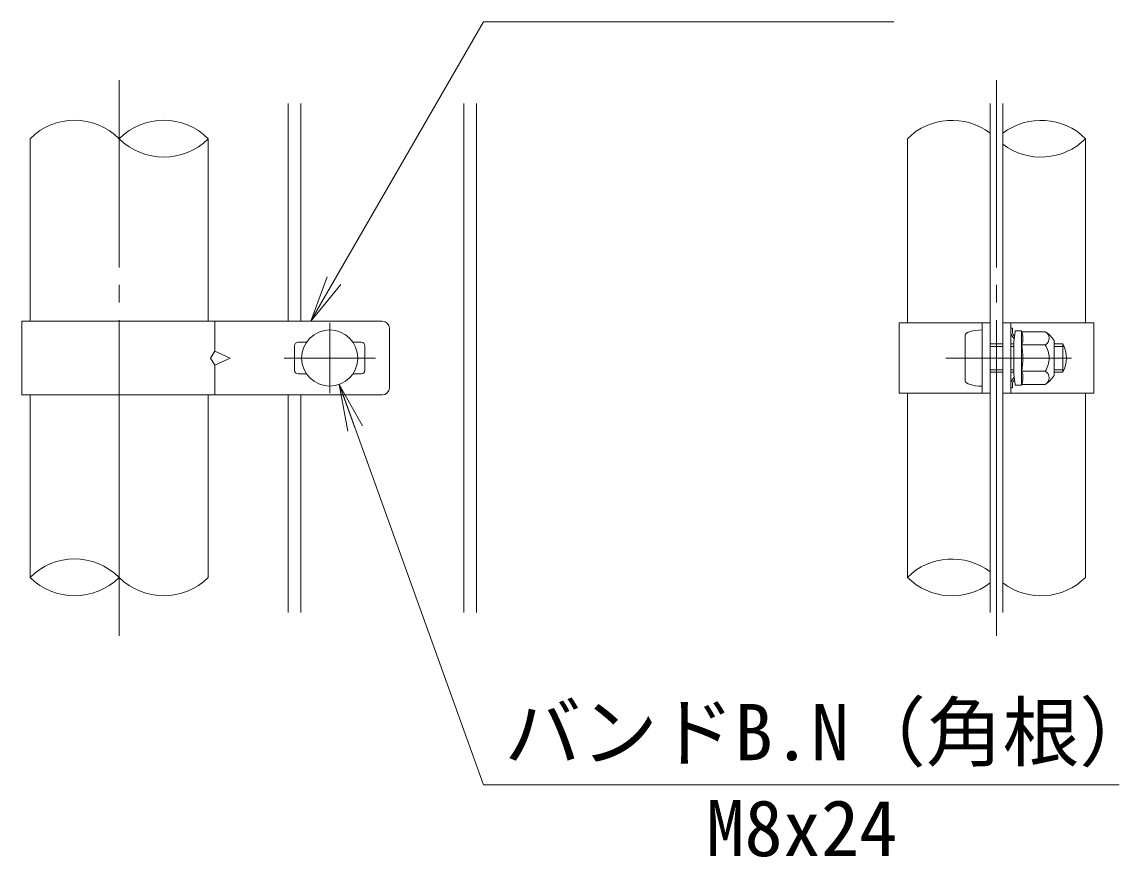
# Model space of a CAD drawing. Units: millimetres, scale not verified. Extents: x -6299 to 6301, y -4455 to 4455.
# Drawn here: x 2440 to 3377, y -768 to -54 of the extents above; entities that cross this region are included whole.
import ezdxf
from ezdxf.enums import TextEntityAlignment as Align

# ---------------------------------------------------------------- set-up
doc = ezdxf.new("R2010")
doc.units = ezdxf.units.MM
doc.header["$LTSCALE"] = 15
doc.linetypes.add('LONG_CHAIN', pattern=[21, 18, -1, 1, -1])
for name, color, linetype, lineweight in [('0-0_D-STR-TXT', 7, 'Continuous', 9), ('0-3_D-STR2', 7, 'Continuous', 9), ('0-4_D-STR-DIM', 7, 'Continuous', 9), ('0-5_0', 7, 'Continuous', 9), ('0-6_D-STR1', 1, 'Continuous', 9), ('0-7_D-BMK', 2, 'LONG_CHAIN', 9), ('0-8_D-STR3', 3, 'Continuous', 9)]:
    doc.layers.add(name, color=color, linetype=linetype, lineweight=lineweight)
doc.styles.add('ＭＳ ゴシック', font='')
doc.styles.get('ＭＳ ゴシック').set_extended_font_data('MS Gothic')

# ---------------------------------------------------------------- blocks, each defined once
blk = doc.blocks.new('_Open')
at = {"layer": '0-5_0'}
blk.add_line((-15, 2.5), (0, 0), dxfattribs=at)
blk.add_lwpolyline([(-15, -2.5), (0, 0), (-15, 0)], dxfattribs=at)

msp = doc.modelspace()

# ---------------------------------------------------------------- linework, layer by layer
at = {"layer": '0-0_D-STR-TXT'}
for points in [[(3184.97, -53.74), (2834.03, -53.74), (2687.34, -307.82)], [(3377.36, -706.01), (2833.95, -706.01), (2711.41, -365.51)]]:
    msp.add_lwpolyline(points, dxfattribs=at)
at = {"layer": '0-3_D-STR2'}
for p, q in [((2667.21, -309.55), (2667.21, -123.55)), ((2678.01, -309.55), (2678.01, -123.55)), ((2817.21, -558.55), (2817.21, -123.55)), ((2828.01, -558.55), (2828.01, -123.55)), ((3267.21, -558.55), (3267.21, -123.55)), ((3278.01, -558.55), (3278.01, -123.55)), ((2667.21, -558.55), (2667.21, -372.55)), ((2678.01, -558.55), (2678.01, -372.55))]:
    msp.add_line(p, q, dxfattribs=at)
at = {"layer": '0-4_D-STR-DIM'}
for centre, start, end in [((2484.51, -191.89), 45.18146, 134.81854), ((2560.71, -191.89), 45.18146, 134.81854), ((3234.51, -191.89), 52.7739, 134.81854), ((3310.71, -191.89), 45.18146, 127.2261), ((2560.71, -115.21), 225.18146, 314.81854), ((3310.71, -115.21), 232.7739, 314.81854), ((2484.51, -566.89), 45.18146, 134.81854), ((3234.51, -566.89), 52.7739, 134.81854), ((2484.51, -490.21), 225.18146, 314.81854), ((2560.71, -490.21), 225.18146, 314.81854), ((3234.51, -490.21), 225.18146, 307.2261), ((3310.71, -490.21), 232.7739, 314.81854)]:
    msp.add_arc(centre, 54.05, start, end, dxfattribs=at)
at = {"layer": '0-6_D-STR1'}
for p, q in [((2446.41, -153.55), (2446.41, -309.55)), ((2598.81, -309.55), (2598.81, -153.55)), ((3196.41, -153.55), (3196.41, -311.05)), ((3348.81, -311.05), (3348.81, -153.55)), ((2446.41, -372.55), (2446.41, -528.55)), ((2598.81, -528.55), (2598.81, -372.55)), ((3196.41, -371.05), (3196.41, -528.55)), ((3348.81, -528.55), (3348.81, -371.05))]:
    msp.add_line(p, q, dxfattribs=at)
at = {"layer": '0-7_D-BMK'}
for p, q in [((2522.61, -578.55), (2522.61, -103.55)), ((3272.61, -578.55), (3272.61, -103.55)), ((2702.61, -311.05), (2702.61, -371.05)), ((2663.61, -341.05), (2741.61, -341.05)), ((3229.35, -341.05), (3336.57, -341.05))]:
    msp.add_line(p, q, dxfattribs=at)
at = {"layer": '0-8_D-STR3'}
for p, q in [((2439.51, -309.55), (2747.58, -309.55)), ((2439.51, -309.55), (2439.51, -372.55)), ((2604.31, -309.55), (2604.31, -335.05)), ((2753.58, -315.55), (2753.58, -366.55)), ((3189.51, -311.05), (3267.21, -311.05)), ((3189.51, -311.05), (3189.51, -371.05)), ((3260.31, -371.05), (3260.31, -311.05)), ((3260.31, -317.05), (3260.31, -365.05)), ((3267.21, -371.05), (3267.21, -311.05)), ((3278.01, -371.05), (3278.01, -311.05)), ((3278.01, -311.05), (3355.71, -311.05)), ((3284.91, -371.05), (3284.91, -311.05)), ((3284.91, -315.55), (3284.91, -319.87)), ((3286.41, -315.55), (3284.91, -315.55)), ((3286.41, -315.55), (3286.41, -319.87)), ((3287.31, -327.55), (3288.48, -318.06)), ((3293.78, -317.8), (3288.77, -317.8)), ((3293.91, -341.05), (3293.91, -317.87)), ((3294.21, -318.53), (3294.07, -318.02)), ((3314.3, -318.53), (3294.21, -318.53)), ((3355.71, -311.05), (3355.71, -371.05)), ((2675.61, -327.55), (2682.77, -327.55)), ((2722.45, -327.55), (2729.61, -327.55)), ((3245.91, -321.55), (3245.91, -360.55)), ((3285.47, -321.61), (3287.63, -324.64)), ((3286.69, -320.74), (3287.93, -322.48)), ((3287.31, -327.55), (3287.31, -354.55)), ((3321.81, -326.05), (3321.81, -356.05)), ((2672.61, -330.55), (2672.61, -351.55)), ((2732.61, -330.55), (2732.61, -351.55)), ((3267.21, -329.05), (3278.01, -329.05)), ((3267.21, -331.08), (3278.01, -331.08)), ((3284.91, -329.05), (3287.31, -329.05)), ((3284.91, -331.08), (3287.31, -331.08)), ((3314.3, -329.79), (3293.91, -329.79)), ((3321.81, -329.05), (3329.31, -329.05)), ((3321.81, -331.08), (3330.28, -331.08)), ((3329.31, -329.05), (3329.31, -353.05)), ((3293.91, -341.05), (3293.91, -364.22)), ((2604.31, -347.05), (2604.31, -372.55)), ((2675.61, -354.55), (2682.77, -354.55)), ((2722.45, -354.55), (2729.61, -354.55)), ((3267.21, -351.02), (3278.01, -351.02)), ((3267.21, -353.05), (3278.01, -353.05)), ((3284.91, -351.02), (3287.31, -351.02)), ((3284.91, -353.05), (3287.31, -353.05)), ((3287.31, -354.55), (3288.48, -364.03)), ((3314.3, -352.31), (3293.91, -352.31)), ((3321.81, -351.02), (3330.28, -351.02)), ((3321.81, -353.05), (3329.31, -353.05)), ((3284.91, -362.23), (3284.91, -366.55)), ((3285.47, -360.49), (3287.63, -357.46)), ((3286.69, -361.36), (3287.93, -359.62)), ((3293.71, -364.3), (3288.77, -364.3)), ((3314.3, -363.56), (3294.21, -363.56)), ((2439.51, -372.55), (2747.58, -372.55)), ((3189.51, -371.05), (3267.21, -371.05)), ((3278.01, -371.05), (3355.71, -371.05))]:
    msp.add_line(p, q, dxfattribs=at)
msp.add_lwpolyline([(2617.46, -341.05), (2604.31, -335.05), (2600.83, -341.05), (2604.31, -347.05)], close=True, dxfattribs=at)
msp.add_lwpolyline([(3286.41, -362.23), (3286.41, -366.55), (3284.91, -366.55)], dxfattribs=at)
msp.add_circle((2702.61, -341.05), 24, dxfattribs=at)
for centre, radius, start, end in [((2747.58, -315.55), 6, 0, 90), ((3288.77, -318.1), 0.3, 90, 173), ((3293.78, -318.1), 0.3, 15, 90), ((3279.26, -324.16), 15.97, 339.37322, 22.7756), ((3311.25, -324.16), 6.4, 298.45309, 61.54691), ((3301.49, -338.81), 24, 32.13463, 57.68315), ((2675.61, -330.55), 3, 90, 180), ((2729.61, -330.55), 3, 0, 90), ((3287.91, -319.87), 3, 180, 215.53768), ((3287.91, -319.87), 1.5, 180, 215.53768), ((3286.41, -325.51), 1.5, 33.43373, 35.53768), ((3231.64, -341.05), 63.57, 0, 10.20031), ((3297.02, -341.05), 20.62, 0, 33.09348), ((3306.81, -341.05), 25.5, 331.92751, 28.07249), ((3231.64, -341.05), 63.57, 349.79969, 0), ((3297.02, -341.05), 20.62, 326.90652, 0), ((2675.61, -351.55), 3, 180, 270), ((2729.61, -351.55), 3, 270, 0), ((3279.26, -357.93), 15.97, 337.2244, 20.62678), ((3311.25, -357.94), 6.4, 298.45309, 61.54691), ((3301.49, -343.28), 24, 302.31685, 327.86537), ((3287.91, -362.23), 3, 144.46232, 180), ((3287.91, -362.23), 1.5, 144.46232, 180), ((3286.41, -356.59), 1.5, 324.46232, 326.56627), ((3288.77, -364), 0.3, 187, 270), ((3293.71, -364), 0.3, 270, 337.2244), ((2747.58, -366.55), 6, 270, 0)]:
    msp.add_arc(centre, radius, start, end, dxfattribs=at)
for centre, start_param, end_param in [((3260.31, -321.55), 1.570796, 3.141593), ((3260.31, -360.55), 3.141593, 4.712389)]:
    msp.add_ellipse(centre, major_axis=(14.4, 0), ratio=0.3125, start_param=start_param, end_param=end_param, dxfattribs=at)

# ---------------------------------------------------------------- block references
at = {"layer": '0-0_D-STR-TXT', "xscale": 2.666667, "yscale": 2.666667}
for p, rotation in [((2686.34, -309.55), 240), ((2710.74, -363.63), 109.7922)]:
    msp.add_blockref('_Open', p, dxfattribs=dict(at, rotation=rotation))

# ---------------------------------------------------------------- texts
at = {"layer": '0-0_D-STR-TXT', "style": 'ＭＳ ゴシック'}
for s, p in [('バンドB.N（角根）', (2851.96, -699.27)), ('M8x24', (3024.44, -781.27))]:
    msp.add_text(s, height=48.06, dxfattribs=at).set_placement(p, align=Align.BOTTOM_LEFT)

doc.saveas('drawing.dxf')
